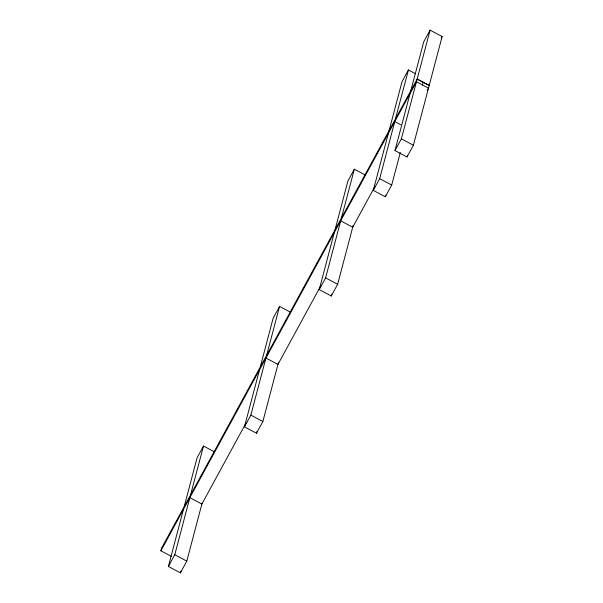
<?xml version="1.0" encoding="UTF-8"?>
<svg xmlns="http://www.w3.org/2000/svg" width="603" height="603" viewBox="0 0 603 603"><rect width="100%" height="100%" fill="white"/><g stroke="black" fill="none" stroke-linecap="round" stroke-linejoin="round"><path stroke-width="0.9" d="M171.305 556.358L160.888 550.818L161.604 548.097L417.186 79.046L429.2 85.438L417.17 79.068M202.111 503.151L186.787 561.122L180.403 572.85L168.38 566.451L183.463 509.384M184.179 506.671L197.098 457.752L203.49 446.024L214.706 451.994M168.38 566.451L174.772 554.73L189.847 497.656L201.869 504.055L245.926 423.2M190.571 494.942L203.49 446.024M180.403 572.85L180.877 571.041M278.42 362.629L262.863 421.512L256.471 433.233L244.456 426.841L259.531 369.775M260.255 367.054L273.174 318.135L279.566 306.414L289.983 311.955M244.456 426.841L250.848 415.113L265.923 358.046L277.945 364.438L320.683 286.003M266.639 355.325L279.566 306.414M256.471 433.233L256.953 431.424M353.192 225.401L337.635 284.284L331.251 296.005L319.228 289.613L334.303 232.547M335.027 229.826L347.946 180.908L354.338 169.187L365.554 175.156M319.228 289.613L325.62 277.885L340.695 220.819L352.717 227.21L374.757 186.764M341.411 218.098L354.338 169.187M331.251 296.005L331.725 294.196M400.324 152.446L391.701 185.053L385.317 196.782L373.295 190.382L388.377 133.316M389.093 130.602L402.013 81.684L408.404 69.956L415.618 73.792M373.295 190.382L379.686 178.661L394.761 121.587L400.776 124.791M395.478 118.874L408.404 69.956M410.779 90.789L423.705 41.878L430.097 30.15L442.112 36.549L413.394 145.248L407.002 156.976L394.988 150.577L410.063 93.51M385.317 196.782L385.792 194.973M394.988 150.577L401.372 138.848L430.097 30.15M422.462 84.978L423.178 82.264M407.002 156.976L407.485 155.159M160.888 550.818L416.469 81.759L428.484 88.159L427.158 90.593M441.26 38.11L442.112 36.549M401.372 138.848L413.394 145.248M379.686 178.661L391.701 185.053M325.62 277.885L337.635 284.284M250.848 415.113L262.863 421.512M174.772 554.73L186.787 561.122"/></g></svg>
